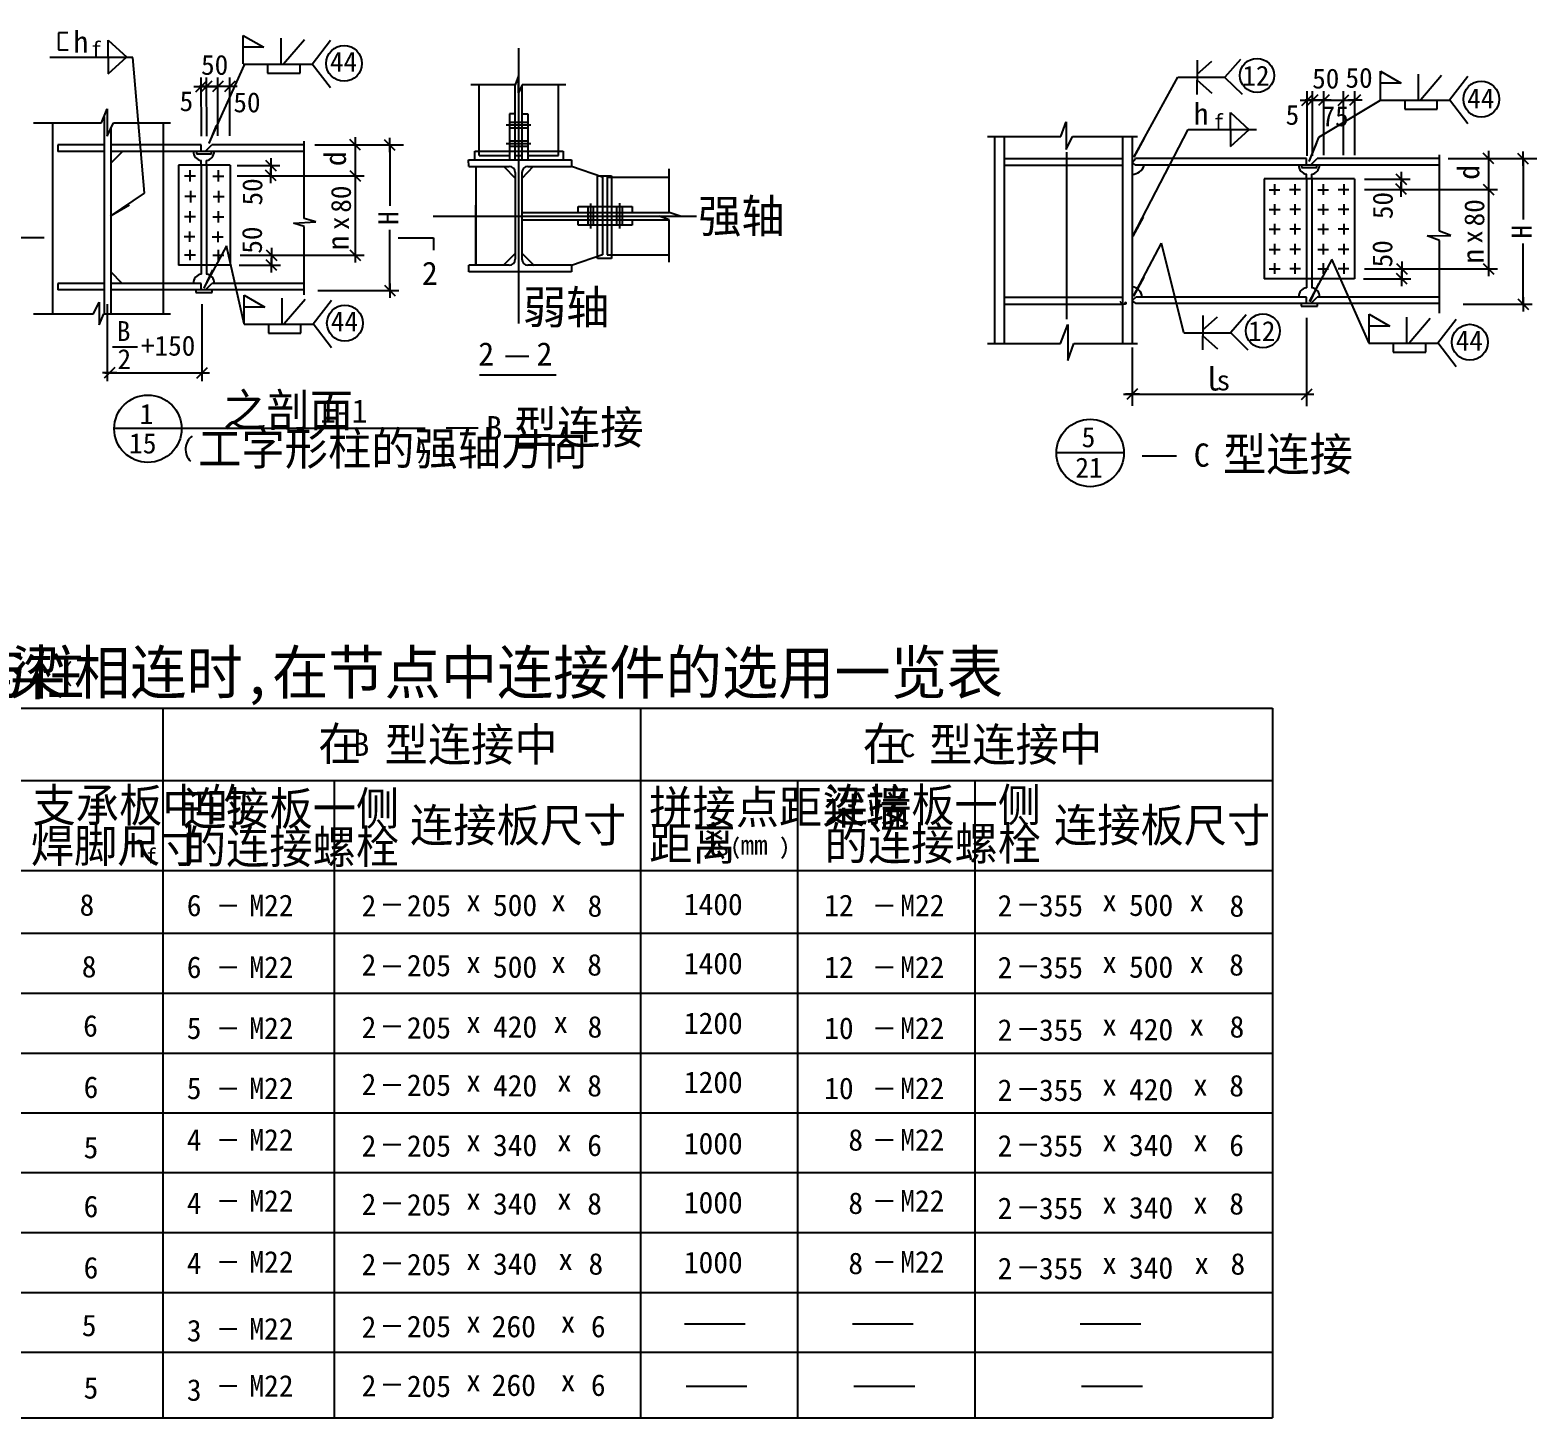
# Model space of a CAD drawing. Header units: metres. Extents: x 2728 to 10298, y -273 to 3930.
# Drawn here: x 5769 to 10298, y -273 to 3898 of the extents above; entities that cross this region are included whole.
import ezdxf

# ---------------------------------------------------------------- set-up
doc = ezdxf.new("R2010")
doc.units = ezdxf.units.M
for name, color, linetype in [('CENTER', 7, 'Continuous'), ('FRAMING', 2, 'Continuous'), ('HIDDEN', 3, 'Continuous'), ('Z', 4, 'Continuous')]:
    doc.layers.add(name, color=color, linetype=linetype)

# ---------------------------------------------------------------- blocks, each defined once
blk = doc.blocks.new('CC')
blk.add_line((-24.24, 0), (24.24, 0))
at = {"layer": 'FRAMING', "color": 6}
blk.add_line((-17.83, -17.83), (17.83, 17.83), dxfattribs=at)

msp = doc.modelspace()

# ---------------------------------------------------------------- hatches: boundary and pattern name
h = msp.add_hatch()
h.set_pattern_fill('ANSI31', scale=45)
h.paths.add_polyline_path([(6409.89, 3847), (6472.05, 3847), (6409.89, 3882.43)])
h = msp.add_hatch()
h.set_pattern_fill('ANSI31', scale=45)
h.paths.add_polyline_path([(9827.98, 3739.39), (9890.14, 3739.39), (9827.98, 3774.83)])
h = msp.add_hatch()
h.set_pattern_fill('ANSI31', scale=45)
h.paths.add_polyline_path([(6412.51, 3066.05), (6474.67, 3066.05), (6412.51, 3101.49)])
h = msp.add_hatch()
h.set_pattern_fill('ANSI31', scale=45)
h.paths.add_polyline_path([(9793.47, 3008.71), (9855.62, 3008.71), (9793.47, 3044.15)])

# ---------------------------------------------------------------- linework, layer by layer
for p, q in [((5882.92, 3890.57), (5855.1, 3890.57)), ((5855.1, 3890.33), (5855.1, 3839.52)), ((6004.14, 3868.77), (6060.14, 3817.55)), ((6004.14, 3817.55), (6004.14, 3868.77)), ((6409.89, 3882.43), (6472.05, 3847)), ((6409.89, 3796.95), (6409.89, 3882.43)), ((6522.98, 3873.91), (6522.98, 3797.04)), ((6530.76, 3797.04), (6593.64, 3870.77)), ((6617.15, 3796.5), (6672.26, 3868.14)), ((6077.67, 3816.66), (5828.87, 3816.66)), ((5855.1, 3839.52), (5883.88, 3839.52)), ((6004.14, 3818.41), (6004.14, 3767.19)), ((6004.14, 3767.19), (6060.14, 3818.41)), ((6112.99, 3408.74), (6077.67, 3816.66)), ((6472.05, 3847), (6409.89, 3847)), ((9276.54, 3808.38), (9276.54, 3765.67)), ((9276.54, 3765.67), (9320.75, 3804.7)), ((9406.77, 3810.63), (9360.58, 3756.9)), ((6412.32, 3794.31), (6306.44, 3558.51)), ((6409.61, 3795.84), (6618.35, 3795.84)), ((6482.8, 3795.84), (6482.8, 3768.78)), ((6482.8, 3768.78), (6580.7, 3768.78)), ((6580.7, 3768.78), (6580.7, 3795.84)), ((6617.15, 3797.28), (6672.26, 3725.64)), ((7237.59, 3760.82), (7227.47, 3733.67)), ((7237.59, 3710.31), (7237.59, 3760.82)), ((9276.54, 3765.67), (9276.54, 3746.4)), ((9827.98, 3689.35), (9827.98, 3774.83)), ((9827.98, 3774.83), (9890.14, 3739.39)), ((9941.08, 3766.31), (9941.08, 3689.44)), ((9948.85, 3689.44), (10011.73, 3763.17)), ((10035.25, 3688.9), (10090.35, 3760.54)), ((6282.72, 3729.13), (6281.82, 3729.13)), ((6284.16, 3580), (6283.62, 3756.13)), ((6283.62, 3729.13), (6299.56, 3729.13)), ((6298.66, 3729.13), (6297.76, 3729.13)), ((6300.1, 3580), (6299.56, 3756.13)), ((6299.56, 3729.13), (6333.7, 3729.13)), ((6300.46, 3729.13), (6301.36, 3729.13)), ((6333.7, 3580.66), (6333.7, 3756.13)), ((6334.6, 3729.13), (6335.5, 3729.13)), ((6369.56, 3580.66), (6369.56, 3756.13)), ((7227.47, 3733.67), (7093.9, 3733.67)), ((7248.02, 3733.67), (7237.59, 3710.31)), ((7379.9, 3733.67), (7248.02, 3733.67)), ((9086.81, 3516.1), (9219.04, 3756.78)), ((9219.04, 3756.78), (9362.06, 3756.78)), ((9276.54, 3704.91), (9276.54, 3747.62)), ((9276.54, 3747.62), (9320.75, 3708.59)), ((9360.61, 3756.42), (9411.74, 3705.48)), ((9607.93, 3520.57), (9607.93, 3715.04)), ((9623.87, 3520.57), (9623.87, 3715.04)), ((9658.01, 3522.85), (9658.01, 3715.04)), ((9717.21, 3522.85), (9717.21, 3715.04)), ((9751.35, 3522.85), (9751.35, 3715.04)), ((9890.14, 3739.39), (9827.98, 3739.39)), ((9607.03, 3688.04), (9606.13, 3688.04)), ((9607.93, 3688.04), (9623.87, 3688.04)), ((9622.97, 3688.04), (9622.07, 3688.04)), ((9623.87, 3688.04), (9658.01, 3688.04)), ((9624.77, 3688.04), (9625.67, 3688.04)), ((9642.82, 3576.27), (9828.5, 3687.98)), ((9658.91, 3688.04), (9659.81, 3688.04)), ((9658.91, 3688.04), (9716.31, 3688.04)), ((9716.31, 3688.04), (9715.41, 3688.04)), ((9717.21, 3688.04), (9751.35, 3688.04)), ((9752.25, 3688.04), (9753.15, 3688.04)), ((9827.7, 3688.24), (10036.44, 3688.24)), ((9900.89, 3688.24), (9900.89, 3661.18)), ((9998.8, 3661.18), (9998.8, 3688.24)), ((10035.25, 3689.68), (10090.35, 3618.04)), ((5983.61, 3619.64), (6000.88, 3662.22)), ((6000.88, 3662.22), (6000.88, 3579.72)), ((8866.82, 3578.54), (8883.46, 3623.05)), ((8883.46, 3623.05), (8883.46, 3540.08)), ((9377.51, 3599.21), (9377.51, 3650.43)), ((9377.51, 3650.43), (9433.5, 3599.21)), ((9900.89, 3661.18), (9998.8, 3661.18)), ((5779.1, 3619.64), (5983.61, 3619.64)), ((6000.88, 3579.72), (6019.58, 3619.64)), ((6019.58, 3619.64), (6191.56, 3619.64)), ((8646.36, 3578.54), (8866.82, 3578.54)), ((8883.46, 3540.08), (8902.16, 3578.54)), ((8902.16, 3578.54), (9097.33, 3578.54)), ((9083.25, 3279.23), (9250.23, 3599.69)), ((9250.23, 3599.69), (9455.5, 3599.69)), ((9377.51, 3548.84), (9433.5, 3600.06)), ((9377.51, 3600.06), (9377.51, 3548.84)), ((6593.33, 3331.78), (6593.33, 3564.79)), ((6624.84, 3553.5), (6891.56, 3553.5)), ((6745.99, 3576.22), (6745.99, 3222.81)), ((6850.58, 3552.24), (6850.58, 3370.41)), ((9613.4, 3503.59), (9642.28, 3575.43)), ((10152.39, 3535.13), (10152.39, 3181.72)), ((6391.52, 3491.76), (6520.02, 3491.76)), ((6493.02, 3492.66), (6493.02, 3493.56)), ((6493.02, 3491.76), (6493.02, 3460.61)), ((10005.38, 3294.53), (10005.38, 3523.7)), ((10031.24, 3512.41), (10297.97, 3512.41)), ((10256.98, 3511.15), (10256.98, 3329.32)), ((6391.52, 3460.86), (6773.43, 3460.86)), ((6391.52, 3460.86), (6772.99, 3460.86)), ((6493.02, 3438.79), (6493.02, 3482.43)), ((6493.02, 3459.71), (6493.02, 3458.81)), ((7690.04, 3350.3), (7690.04, 3481.33)), ((9780.03, 3450.67), (9917.48, 3450.67)), ((9890.48, 3451.57), (9890.48, 3452.47)), ((9890.48, 3450.67), (9890.48, 3419.52)), ((6010.81, 3338.95), (6112.99, 3408.74)), ((9780.03, 3419.77), (10179.39, 3419.77)), ((9780.03, 3419.77), (10179.83, 3419.77)), ((9890.48, 3397.7), (9890.48, 3441.34)), ((9890.48, 3418.62), (9890.48, 3417.72)), ((6561.13, 3318.37), (6627.73, 3321.72)), ((6593.33, 3308.07), (6561.13, 3318.37)), ((6627.73, 3321.72), (6593.33, 3331.78)), ((6593.33, 3102.41), (6593.33, 3308.07)), ((7690.04, 3328.36), (7660.11, 3339.29)), ((7660.11, 3339.29), (7722.67, 3339.29)), ((7722.67, 3339.29), (7690.04, 3350.3)), ((7690.04, 3201.07), (7690.04, 3328.36)), ((6850.58, 3116.29), (6850.58, 3298.11)), ((9968.71, 3280.6), (10039.75, 3280.63)), ((10005.38, 3266.13), (9968.71, 3280.6)), ((10039.75, 3280.63), (10005.38, 3294.53)), ((10005.38, 3048.03), (10005.38, 3266.13)), ((6359.17, 3250.54), (6291.25, 3123.52)), ((6412.51, 3015.23), (6359.17, 3250.54)), ((6400.47, 3222), (6654.78, 3222)), ((6400.47, 3221.91), (6772.99, 3221.91)), ((6494.43, 3222.9), (6494.43, 3223.8)), ((6494.43, 3222), (6494.43, 3192.1)), ((9085.6, 3099.14), (9169.28, 3257.57)), ((9236.78, 2988.98), (9169.28, 3257.57)), ((10256.98, 3075.19), (10256.98, 3257.02)), ((6397.84, 3192.1), (6521.43, 3192.1)), ((6494.43, 3191.2), (6494.43, 3190.3)), ((9681.25, 3209.44), (9613.33, 3082.43)), ((9780.03, 3180.91), (10061.18, 3180.91)), ((9780.03, 3180.82), (10179.39, 3180.82)), ((9891.88, 3181.81), (9891.88, 3182.71)), ((9891.88, 3180.91), (9891.88, 3151.01)), ((9777.4, 3151.01), (9918.88, 3151.01)), ((9891.88, 3150.11), (9891.88, 3149.21)), ((5959.49, 3045.71), (5976.69, 3080.27)), ((5976.69, 3080.27), (5976.69, 3012.9)), ((6412.51, 3101.49), (6474.67, 3066.05)), ((6412.51, 3014.9), (6412.51, 3101.49)), ((6525.6, 3092.97), (6525.6, 3016.1)), ((6533.38, 3016.1), (6596.26, 3089.83)), ((6619.78, 3015.56), (6674.88, 3087.2)), ((6634.08, 3115.39), (6877.58, 3115.39)), ((5779.1, 3045.71), (5959.49, 3045.71)), ((5976.69, 3012.9), (5990.76, 3045.71)), ((5990.76, 3045.71), (6191.56, 3045.71)), ((6000.75, 3074.67), (6000.75, 2843.52)), ((6285.79, 3074.67), (6285.79, 2843.52)), ((6474.67, 3066.05), (6412.51, 3066.05)), ((9294.27, 3040.58), (9294.27, 2997.87)), ((9294.27, 2997.87), (9338.49, 3036.9)), ((9424.51, 3042.83), (9378.32, 2989.1)), ((9793.47, 3044.15), (9855.62, 3008.71)), ((9793.47, 2957.55), (9793.47, 3044.15)), ((9906.56, 3035.63), (9906.56, 2958.76)), ((10076.28, 3074.29), (10283.98, 3074.29)), ((6412.23, 3014.9), (6620.97, 3014.9)), ((6485.42, 3014.9), (6485.42, 2987.84)), ((6583.32, 2987.84), (6583.32, 3014.9)), ((6619.78, 3016.34), (6674.88, 2944.7)), ((8866.69, 2956.86), (8888.06, 3013.34)), ((8888.06, 3013.34), (8888.06, 2905.71)), ((9236.78, 2988.98), (9379.8, 2988.98)), ((9294.27, 2997.87), (9294.27, 2978.6)), ((9605.65, 3033.58), (9605.65, 2768.02)), ((9855.62, 3008.71), (9793.47, 3008.71)), ((9914.33, 2958.76), (9977.21, 3032.49)), ((10000.73, 2958.22), (10055.83, 3029.85)), ((6485.42, 2987.84), (6583.32, 2987.84)), ((8646.36, 2956.86), (8866.69, 2956.86)), ((8888.06, 2905.71), (8906.76, 2956.86)), ((8888.06, 2946.89), (8888.06, 2905.71)), ((8906.76, 2956.86), (9097.33, 2956.86)), ((9294.27, 2937.11), (9294.27, 2979.82)), ((9294.27, 2979.82), (9338.49, 2940.79)), ((9378.35, 2988.62), (9429.48, 2937.68)), ((9793.18, 2957.55), (10001.92, 2957.55)), ((9866.37, 2957.55), (9866.37, 2930.49)), ((9964.28, 2930.49), (9964.28, 2957.55)), ((10000.73, 2958.99), (10055.83, 2887.36)), ((9866.37, 2930.49), (9964.28, 2930.49)), ((5994.12, 2868.13), (6278.72, 2868.13)), ((9605.65, 2892.68), (9605.65, 2774.15)), ((9055.78, 2803.73), (9598.58, 2803.73)), ((9103.25, 2803.73), (9061.95, 2803.73)), ((6021.97, 2701.84), (6220.14, 2701.84)), ((8854.07, 2628.97), (9056.62, 2628.97)), ((4408.96, 1642.42), (9503.73, 1642.42)), ((6683.44, 1642.42), (6683.44, -273.2)), ((8075.4, 1642.42), (8075.4, -273.2)), ((8608.91, 1642.42), (8608.91, -273.2)), ((3037.5, 1183.51), (9503.73, 1183.51)), ((3037.5, 1003.51), (9503.73, 1003.51)), ((3037.5, 823.51), (9503.73, 823.51)), ((3037.5, 644.01), (9503.73, 644.01)), ((3037.5, 464.01), (9503.73, 464.01)), ((3037.5, 284.01), (9503.73, 284.01)), ((3037.5, 104.01), (9503.73, 104.01)), ((3037.5, -75.99), (9503.73, -75.99))]:
    msp.add_line(p, q)
for points in [[(6328.6, 3611.43), (6306.26, 3557.8)], [(9117.91, 3573.82), (9086.59, 3516.21)], [(9635.98, 3559.49), (9613.64, 3505.87)], [(6067.25, 3372.11), (6012.41, 3340.23)], [(9114.66, 3336.7), (9083.34, 3279.1)], [(6317.43, 3177.82), (6291.24, 3122.55)], [(9116.69, 3156.23), (9085.37, 3098.62)], [(9641.47, 3136.72), (9615.27, 3081.46)]]:
    msp.add_lwpolyline(points)
for centre, radius in [((6712.85, 3798.49), 53.92), ((9456.85, 3762.25), 51.34), ((10130.95, 3690.89), 53.92), ((6715.48, 3017.55), 53.92), ((9474.59, 2994.45), 51.34), ((10096.43, 2960.21), 53.92), ((6123.25, 2700.33), 101.29), ((8955.34, 2627.36), 101.29)]:
    msp.add_circle(centre, radius)
at = {"layer": 'CENTER'}
for p, q in [((7237.59, 3844.36), (7237.59, 3016.58)), ((8885, 3029.34), (8885, 3531.77)), ((6980.42, 3339.18), (7772.37, 3339.18))]:
    msp.add_line(p, q, dxfattribs=at)
at = {"layer": 'DEFPOINTS'}
for p, q in [((9081.2, 2944.53), (9081.2, 2769.46)), ((6220.14, 2701.84), (6956.86, 2701.84))]:
    msp.add_line(p, q, dxfattribs=at)
at = {"layer": 'FRAMING'}
for p, q in [((7118.67, 3521.39), (7118.67, 3733.67)), ((7227.49, 3508.24), (7227.49, 3733.67)), ((7248.06, 3507.75), (7248.06, 3733.67)), ((7357.63, 3521.39), (7357.63, 3732.9)), ((5991.54, 3639.19), (5991.54, 3045.71)), ((7227.23, 3646.85), (7210.34, 3646.85)), ((7210.34, 3646.85), (7210.34, 3507.75)), ((7248.06, 3646.85), (7264.95, 3646.85)), ((7264.95, 3646.85), (7264.95, 3507.75)), ((5836.42, 3619.64), (5836.42, 3046.54)), ((6011.48, 3602.34), (6011.48, 3045.71)), ((6168.91, 3619.64), (6168.91, 3553.7)), ((8667.96, 3578.54), (8667.96, 2957.69)), ((9081.49, 3578.54), (9081.49, 2957.69)), ((5991.54, 3553.59), (5852.99, 3553.52)), ((5852.99, 3553.52), (5852.99, 3533.92)), ((5991.54, 3533.92), (5852.99, 3533.92)), ((6283.46, 3553.76), (6011.48, 3553.6)), ((6299.39, 3533.92), (6011.48, 3533.92)), ((6046.6, 3533.92), (6012.62, 3499.97)), ((6268.95, 3533.87), (6268.95, 3526.59)), ((6283.44, 3533.92), (6283.46, 3553.76)), ((6283.44, 3533.92), (6283.44, 3537.27)), ((6299.39, 3537.33), (6315.84, 3553.78)), ((6299.39, 3533.92), (6299.39, 3537.33)), ((6593.33, 3533.92), (6299.39, 3533.92)), ((6314.57, 3526.59), (6314.57, 3533.87)), ((6593.33, 3553.88), (6315.84, 3553.78)), ((6762.48, 3537.45), (6730.37, 3569.56)), ((6370.68, 3492.83), (6215.11, 3492.83)), ((6215.11, 3492.83), (6215.11, 3192.39)), ((6268.95, 3526.59), (6314.57, 3526.59)), ((6283.37, 3492.83), (6283.37, 3506.42)), ((6299.31, 3492.83), (6299.31, 3506.43)), ((6370.68, 3492.83), (6370.68, 3192.39)), ((7086.49, 3508.24), (7396.77, 3508.24)), ((7088.23, 3488.44), (7086.49, 3508.24)), ((7088.23, 3488.44), (7209.17, 3488.44)), ((7108.65, 3487.55), (7108.65, 3191.15)), ((7118.67, 3521.39), (7210.34, 3521.39)), ((7193.59, 3488.48), (7227.82, 3452.91)), ((7210.34, 3521.39), (7210.16, 3521.39)), ((7227.49, 3521.39), (7248.06, 3521.39)), ((7281.5, 3488.48), (7247.28, 3452.91)), ((7264.95, 3521.39), (7357.63, 3521.39)), ((7264.95, 3521.39), (7265.13, 3521.39)), ((7265.34, 3488.44), (7396.77, 3488.44)), ((7489.67, 3456.63), (7396.53, 3488.15)), ((7396.77, 3508.24), (7396.77, 3488.44)), ((9082.89, 3501.87), (9091.86, 3512.63)), ((9082.89, 3501.87), (9082.89, 3498.83)), ((9082.89, 3498.83), (9091.51, 3492.82)), ((10005.38, 3492.82), (9091.51, 3492.82)), ((9605.52, 3512.87), (9091.86, 3512.63)), ((9591.03, 3492.77), (9591.03, 3485.5)), ((9605.52, 3492.82), (9605.52, 3512.87)), ((9621.47, 3496.24), (9637.87, 3512.62)), ((9621.47, 3492.82), (9621.47, 3496.24)), ((9636.65, 3485.5), (9636.65, 3492.77)), ((10005.38, 3512.62), (9637.87, 3512.62)), ((10168.88, 3496.36), (10136.78, 3528.46)), ((6265.95, 3459.84), (6233.42, 3459.84)), ((6249.74, 3477.95), (6249.74, 3443.26)), ((6318.25, 3459.84), (6351.39, 3459.84)), ((6334.47, 3477.95), (6334.47, 3443.26)), ((6509.07, 3445.03), (6476.97, 3477.14)), ((6730.37, 3476.91), (6762.48, 3444.81)), ((7227.17, 3470.44), (7227.17, 3209.5)), ((7247.34, 3470.44), (7247.34, 3209.5)), ((7489.67, 3456.63), (7489.67, 3368.55)), ((7504.05, 3456.56), (7504.05, 3368.55)), ((7504.05, 3456.56), (7690.04, 3456.56)), ((9749.73, 3451.74), (9478.31, 3451.74)), ((9478.31, 3451.74), (9478.31, 3151.29)), ((9591.03, 3485.5), (9636.65, 3485.5)), ((9605.45, 3451.74), (9605.45, 3465.32)), ((9621.39, 3451.74), (9621.39, 3465.34)), ((9749.73, 3451.74), (9749.73, 3151.29)), ((6267.33, 3398.53), (6234.8, 3398.53)), ((6251.12, 3415.62), (6251.12, 3380.43)), ((6319.63, 3398.53), (6352.77, 3398.53)), ((6335.85, 3415.62), (6335.85, 3380.43)), ((9493.58, 3418.71), (9525.82, 3418.71)), ((9509.08, 3435.66), (9509.08, 3403.28)), ((9587.09, 3418.71), (9554.85, 3418.71)), ((9570.92, 3435.66), (9570.92, 3403.28)), ((9639.54, 3418.71), (9671.78, 3418.71)), ((9655.71, 3435.66), (9655.71, 3403.28)), ((9733.05, 3418.71), (9700.81, 3418.71)), ((9717.55, 3435.66), (9717.55, 3403.28)), ((9906.53, 3403.94), (9874.43, 3436.04)), ((10136.78, 3435.82), (10168.88, 3403.72)), ((6249.74, 3354.65), (6249.74, 3320.58)), ((6334.47, 3354.65), (6334.47, 3320.58)), ((7108.65, 3191.15), (7108.65, 3372.51)), ((7416.96, 3368.55), (7578.65, 3368.55)), ((7416.96, 3350.3), (7416.96, 3368.55)), ((7578.65, 3368.55), (7578.65, 3350.3)), ((9493.88, 3358.85), (9526.12, 3358.85)), ((9509.08, 3375.21), (9509.08, 3342.82)), ((9587.39, 3358.85), (9555.15, 3358.85)), ((9570.92, 3375.21), (9570.92, 3342.82)), ((9639.24, 3358.85), (9671.48, 3358.85)), ((9655.71, 3375.21), (9655.71, 3342.82)), ((9732.75, 3358.85), (9700.51, 3358.85)), ((9717.55, 3375.21), (9717.55, 3342.82)), ((6265.95, 3337.22), (6233.42, 3337.22)), ((6318.25, 3337.22), (6351.39, 3337.22)), ((7247.34, 3350.3), (7690.04, 3350.3)), ((7247.34, 3328.4), (7689.88, 3328.4)), ((7416.96, 3311.77), (7416.96, 3328.4)), ((7578.65, 3311.77), (7416.96, 3311.77)), ((7489.67, 3311.77), (7489.67, 3222.72)), ((7504.05, 3311.77), (7504.05, 3223.34)), ((7578.65, 3328.4), (7578.65, 3311.77)), ((9509.08, 3316.53), (9509.08, 3284.14)), ((9570.92, 3316.53), (9570.92, 3284.14)), ((9655.71, 3316.53), (9655.71, 3284.14)), ((9717.55, 3316.53), (9717.55, 3284.14)), ((5811.86, 3273.96), (5716.45, 3273.96)), ((6264.58, 3277.4), (6232.04, 3277.4)), ((6248.36, 3293.63), (6248.36, 3262.09)), ((6316.88, 3277.05), (6350.01, 3277.05)), ((6333.09, 3293.63), (6333.09, 3260.75)), ((6875.96, 3273.96), (6981.45, 3273.96)), ((6981.45, 3273.96), (6981.45, 3236.95)), ((9493.88, 3300.05), (9526.12, 3300.05)), ((9587.39, 3300.05), (9555.15, 3300.05)), ((9639.24, 3300.05), (9671.48, 3300.05)), ((9732.75, 3300.05), (9700.51, 3300.05)), ((6265.95, 3222.26), (6233.42, 3222.26)), ((6249.74, 3238.49), (6249.74, 3206.95)), ((6318.25, 3221.91), (6351.39, 3221.91)), ((6334.47, 3238.49), (6334.47, 3205.61)), ((7227.17, 3227.42), (7190.72, 3191)), ((7247.92, 3227.42), (7284.37, 3191)), ((7489.67, 3222.72), (7396.53, 3191.19)), ((7504.05, 3223.34), (7689.27, 3223.34)), ((9493.88, 3239.26), (9526.12, 3239.26)), ((9509.08, 3256.38), (9509.08, 3224)), ((9587.39, 3239.26), (9555.15, 3239.26)), ((9570.92, 3256.38), (9570.92, 3224)), ((9639.24, 3239.26), (9671.48, 3239.26)), ((9655.71, 3256.38), (9655.71, 3224)), ((9732.75, 3239.26), (9700.51, 3239.26)), ((9717.55, 3256.38), (9717.55, 3224)), ((6046.46, 3137.27), (6011.48, 3172.22)), ((6215.11, 3192.51), (6370.68, 3192.51)), ((6283.37, 3192.51), (6283.37, 3165.03)), ((6299.31, 3192.51), (6299.31, 3165.06)), ((7209.17, 3191.5), (7088.23, 3191.5)), ((7088.23, 3171.7), (7088.23, 3191.5)), ((7396.77, 3171.7), (7088.23, 3171.7)), ((7396.77, 3191.5), (7265.34, 3191.5)), ((7396.77, 3191.5), (7396.77, 3171.7)), ((9493.88, 3180.83), (9526.12, 3180.83)), ((9509.08, 3197.95), (9509.08, 3165.57)), ((9587.39, 3180.83), (9555.15, 3180.83)), ((9570.92, 3197.95), (9570.92, 3165.57)), ((9639.24, 3180.83), (9671.48, 3180.83)), ((9655.71, 3197.95), (9655.71, 3165.57)), ((9732.75, 3180.83), (9700.51, 3180.83)), ((9717.55, 3197.95), (9717.55, 3165.57)), ((5991.54, 3137.27), (5852.99, 3137.27)), ((5852.99, 3137.27), (5852.99, 3117.47)), ((6283.31, 3137.27), (6011.48, 3137.27)), ((6283.31, 3117.31), (6283.31, 3137.27)), ((6299.29, 3120.76), (6315.81, 3137.27)), ((6593.33, 3137.27), (6315.81, 3137.27)), ((9478.31, 3151.42), (9749.73, 3151.42)), ((9605.45, 3151.42), (9605.45, 3123.94)), ((9621.39, 3151.42), (9621.39, 3123.96)), ((5991.54, 3117.47), (5852.99, 3117.47)), ((6299.29, 3117.47), (6011.48, 3117.47)), ((6168.91, 3117.47), (6168.91, 3045.71)), ((6267.82, 3117.26), (6267.82, 3109.75)), ((6267.82, 3109.75), (6316.08, 3109.75)), ((6299.29, 3120.76), (6299.29, 3117.47)), ((6593.33, 3117.47), (6299.29, 3117.47)), ((6316.08, 3109.75), (6316.08, 3117.26)), ((9082.73, 3086.65), (9092.56, 3096.17)), ((9082.73, 3086.65), (9082.73, 3083.61)), ((9082.73, 3083.61), (9093.12, 3076.37)), ((9605.48, 3096.17), (9092.56, 3096.17)), ((9104.4, 3096.51), (9104.43, 3096.54)), ((9605.39, 3076.22), (9605.39, 3079.57)), ((9605.41, 3079.65), (9605.48, 3096.17)), ((9605.41, 3079.65), (9605.41, 3076.39)), ((9621.34, 3079.63), (9637.89, 3096.17)), ((9621.34, 3076.22), (9621.34, 3079.63)), ((9621.37, 3079.67), (9621.37, 3076.37)), ((10004.82, 3096.17), (9637.89, 3096.17)), ((10004.82, 3076.37), (9093.12, 3076.37)), ((9589.9, 3076.17), (9589.9, 3068.65)), ((9589.9, 3068.65), (9638.16, 3068.65)), ((9638.16, 3068.65), (9638.16, 3076.17)), ((7120.19, 2862.11), (7350.12, 2862.11)), ((9097.48, 2819.78), (9065.37, 2787.68)), ((3037.5, 1860.39), (9503.73, 1860.39)), ((9503.73, 1860.39), (9503.73, -273.2)), ((3037.5, -273.2), (9503.73, -273.2))]:
    msp.add_line(p, q, dxfattribs=at)
for centre, radius, start, end in [((6287.87, 3533.87), 27.82, 179.9, 260.68), ((6294.7, 3533.87), 27.82, 279.55, 0.1), ((7209.17, 3470.44), 18, 360, 90), ((7265.34, 3470.44), 18, 90, 180), ((9079.7, 3504.39), 39.82, 272.57, 342.42), ((9609.96, 3492.77), 27.82, 179.9, 260.68), ((9616.78, 3492.77), 27.82, 279.55, 0.1), ((7209.17, 3209.5), 18, 270, 360), ((7265.34, 3209.5), 18, 180, 270), ((6288.01, 3137.19), 28.23, 99.47, 179.84), ((6294.83, 3137.19), 28.23, 0.16, 80.87), ((9076.55, 3092.42), 35.07, 6.14, 81.91), ((9610.09, 3096.09), 28.23, 99.47, 179.84), ((9616.91, 3096.09), 28.23, 0.16, 80.87)]:
    msp.add_arc(centre, radius, start, end, dxfattribs=at)
at = {"layer": 'HIDDEN'}
for p, q in [((7210.34, 3621.58), (7265.69, 3621.58)), ((7210.34, 3605.17), (7265.13, 3605.17)), ((8696.89, 3578.54), (8696.89, 2957.69)), ((9052.56, 3578.54), (9052.56, 2957.69)), ((6168.91, 3553.7), (6168.91, 3118.32)), ((7105.7, 3534.46), (7371.63, 3534.46)), ((7105.7, 3508.39), (7105.7, 3534.46)), ((7210.34, 3565.73), (7265.69, 3565.73)), ((7210.34, 3549.32), (7265.13, 3549.32)), ((7371.63, 3534.46), (7371.63, 3508.39)), ((6283.37, 3492.83), (6283.37, 3192.51)), ((6299.31, 3492.83), (6299.31, 3192.51)), ((9052.56, 3511.93), (8697.96, 3511.93)), ((9052.56, 3491.06), (8697.96, 3491.06)), ((7474.94, 3212.16), (7474.94, 3462.34)), ((7474.94, 3460.81), (7517.14, 3460.81)), ((7517.14, 3460.81), (7517.14, 3212.16)), ((9605.45, 3451.74), (9605.45, 3151.42)), ((9621.39, 3451.74), (9621.39, 3151.42)), ((7445.4, 3368.2), (7445.4, 3311.59)), ((7461.81, 3367.63), (7461.81, 3311.02)), ((7489.67, 3368.55), (7489.67, 3311.59)), ((7504.05, 3368.55), (7504.05, 3311.59)), ((7531.98, 3368.2), (7531.98, 3311.59)), ((7548.4, 3367.63), (7548.4, 3311.02)), ((7517.14, 3212.16), (7474.94, 3212.16)), ((9053.04, 3094.48), (8697.96, 3094.48)), ((9053.04, 3073.61), (8697.96, 3073.61))]:
    msp.add_line(p, q, dxfattribs=at)
at = {"layer": 'Z'}
for p, q in [((7199.84, 3613.66), (7274.04, 3613.66)), ((7199.84, 3557.81), (7274.04, 3557.81)), ((7453.88, 3377.38), (7453.88, 3302.09)), ((7540.47, 3377.95), (7540.47, 3302.65)), ((9681.2, 3209.92), (9793.01, 2957.6)), ((6017.37, 2946.48), (6092.42, 2946.48)), ((7198.09, 2918.58), (7267.94, 2918.58)), ((7019.36, 2702.74), (7115.86, 2702.74)), ((9111.25, 2618.9), (9214.55, 2618.9)), ((6168.44, 1860.39), (6168.44, -273.2)), ((7604.01, 1860.39), (7604.01, -273.2)), ((3037.5, 1372.27), (9503.73, 1372.27)), ((6830.85, 1270.23), (6883.2, 1270.23)), ((8742.5, 1270.23), (8794.86, 1270.23)), ((6338.26, 1267.2), (6390.61, 1267.2)), ((8310.56, 1267.2), (8362.91, 1267.2)), ((6338.26, 1081.32), (6390.61, 1081.32)), ((6830.85, 1084.35), (6883.2, 1084.35)), ((8310.56, 1081.32), (8362.91, 1081.32)), ((8742.5, 1084.35), (8794.86, 1084.35)), ((6338.26, 898.01), (6390.61, 898.01)), ((6830.85, 904.5), (6883.2, 904.5)), ((8310.56, 898.01), (8362.91, 898.01)), ((8742.5, 896.51), (8794.86, 896.51)), ((6830.85, 727.65), (6883.2, 727.65)), ((6338.26, 717.2), (6390.61, 717.2)), ((8310.56, 717.2), (8362.91, 717.2)), ((8742.5, 715.68), (8794.86, 715.68)), ((6338.26, 562.29), (6390.61, 562.29)), ((6830.85, 548.47), (6883.2, 548.47)), ((8310.56, 562.29), (8362.91, 562.29)), ((8742.5, 548.47), (8794.86, 548.47)), ((6338.26, 378.9), (6390.61, 378.9)), ((6830.85, 372.61), (6883.2, 372.61)), ((8310.56, 378.9), (8362.91, 378.9)), ((8742.5, 360.63), (8794.86, 360.63)), ((6338.26, 195.51), (6390.61, 195.51)), ((6830.85, 191.77), (6883.2, 191.77)), ((8310.56, 195.51), (8362.91, 195.51)), ((8742.5, 179.79), (8794.86, 179.79)), ((6830.85, 3.7), (6883.2, 3.7)), ((7736.02, 9.7), (7918.75, 9.7)), ((8240.57, 9.7), (8423.3, 9.7)), ((8924.9, 9.7), (9107.63, 9.7)), ((6338.26, -5.47), (6390.61, -5.47)), ((6338.26, -177.29), (6390.61, -177.29)), ((6830.85, -172.6), (6883.2, -172.6)), ((7740.83, -177.7), (7923.56, -177.7)), ((8245.38, -177.7), (8428.11, -177.7)), ((8929.71, -177.7), (9112.44, -177.7))]:
    msp.add_line(p, q, dxfattribs=at)
for centre, radius, start, end in [((6286.74, 2638.49), 50.26, 127.65, 224.96), ((6903, 2635.03), 50.26, 312.91, 50.23), ((7932.62, 1441.05), 47.12, 137.6, 222.4), ((7994.34, 1441.05), 47.12, 317.6, 42.4)]:
    msp.add_arc(centre, radius, start, end, dxfattribs=at)

# ---------------------------------------------------------------- block references
at = {"xscale": 0.9, "yscale": 0.9, "zscale": 0.9}
for p in [(6283.62, 3729.13), (6299.56, 3729.13), (9607.93, 3688.04), (9623.87, 3688.04), (9717.21, 3688.04), (9717.21, 3688.04), (6286.27, 2868.13), (9606.13, 2803.73)]:
    msp.add_blockref('CC', p, dxfattribs=at)
for p, rotation in [((6299.56, 3729.13), 180), ((6333.7, 3729.13), 180), ((6333.7, 3729.13), 180), ((6369.56, 3729.13), 180), ((9623.87, 3688.04), 180), ((9658.01, 3688.04), 180), ((9658.01, 3688.04), 180), ((9751.35, 3688.04), 180), ((6850.58, 3553.14), 90), ((10256.98, 3512.05), 90), ((6493.02, 3491.76), 270), ((9890.48, 3450.67), 270), ((6494.43, 3222), 270), ((6745.99, 3221.91), 270), ((6494.43, 3192.1), 90), ((9891.88, 3180.91), 270), ((9891.88, 3151.01), 90), ((10152.39, 3180.82), 270), ((6850.58, 3115.39), 270), ((10256.98, 3074.29), 270), ((6008.37, 2868.13), 180)]:
    msp.add_blockref('CC', p, dxfattribs=dict(at, rotation=rotation))

# ---------------------------------------------------------------- texts
for s, height, p in [('强轴', 100, (7777.29, 3289.85)), ('弱轴', 100, (7250.36, 3015.55)), (' 之剖面', 100, (6281.51, 2705.96)), ('工字形柱的强轴方向', 100, (6274.44, 2591.07)), ('框架梁与柱', 130, (5086.49, 1902.84)), ('梁', 130, (5707.02, 1901.06)), (' 相连时,在节点中连接件的选用一览表', 130, (5812.77, 1902.66)), ('支承板中的', 100, (5776.48, 1518.27)), ('连接板一侧', 100, (8157.88, 1519.24)), ('连接板一侧', 100, (6228.8, 1508.9)), ('拼接点距梁端', 100, (7630.06, 1512.39)), ('连接板尺寸', 100, (6911.04, 1458.25)), ('连接板尺寸', 100, (8846.5, 1458.25)), ('焊脚尺寸', 100, (5771.13, 1396.83)), ('的连接螺栓', 100, (6228.37, 1393.16)), ('距离', 100, (7630.06, 1403.24)), ('的连接螺栓', 100, (8157.46, 1403.5))]:
    msp.add_text(s, height=height).set_placement(p)
at = {"layer": 'FRAMING'}
for s, p in [('50', (6467.12, 3371.38)), ('80', (6733.48, 3349.64)), ('50', (9864.57, 3330.29)), ('80', (10139.89, 3308.54)), ('x', (6728.14, 3297.34)), ('50', (6466.01, 3226.41)), ('50', (9863.46, 3185.31)), ('x', (10134.55, 3256.25))]:
    msp.add_text(s, height=60, rotation=90, dxfattribs=at).set_placement(p)
for s, height, p in [('1', 60.75, (6098.53, 2714.12)), ('型连接', 100, (7222.83, 2654.52)), ('B', 70, (7140.59, 2668.26)), ('15', 60.75, (6066.56, 2625.95)), ('5', 60.75, (8929.66, 2644.65)), ('型连接', 100, (9354.8, 2573.54)), ('C', 70, (9266.84, 2585.98)), ('21', 60.75, (8910.62, 2552.87)), ('在', 100, (6635.32, 1703.24)), ('型连接中', 100, (6834.89, 1700.81)), ('在', 100, (8271.98, 1703.24)), ('型连接中', 100, (8471.55, 1700.81)), ('B', 70, (6741.19, 1716.65)), ('C', 70, (8382.38, 1713.25))]:
    msp.add_text(s, height=height, dxfattribs=at).set_placement(p)
at = {"layer": 'Z'}
for s, height, p in [('h', 65, (5899.64, 3830.55)), ('f', 45, (5953.14, 3819.68)), ('50', 60, (6283.14, 3764.04)), ('44', 60, (6670.58, 3773.59)), ('12', 60, (9412.69, 3731.5)), ('50', 60, (9622.58, 3722.95)), ('50', 60, (9722.73, 3725.22)), ('44', 60, (10088.67, 3663.27)), ('5', 60, (6218.59, 3654.91)), ('50', 60, (6380.27, 3651.43)), ('h', 65, (9266.65, 3614.3)), ('5', 60, (9542.9, 3613.81)), ('f', 45, (9326.62, 3601.64)), ('75', 60, (9650.75, 3609.67)), ('2', 70, (6946.82, 3132.59)), ('44', 60, (6673.2, 2992.65)), ('B', 60, (6030.06, 2963.77)), ('12', 60, (9430.43, 2963.7)), ('44', 60, (10054.15, 2935.3)), ('+150', 60, (6102.5, 2919.85)), ('2', 70, (7116.34, 2890.17)), ('2', 70, (7291.41, 2890.17)), ('2', 60, (6032.01, 2879.51)), ('l', 70, (9298.61, 2815.24)), ('s', 60, (9335.31, 2815.65)), ('1-1', 70, (6640.19, 2718.67)), ('(', 56, (5862.58, 1940.16)), ('h', 70, (6068.38, 1412.08)), ('l', 70, (7798.26, 1415.72)), ('s', 60, (7830.11, 1417.75)), ('mm', 60, (7904.43, 1419.36)), ('f', 45, (6118.32, 1394.12)), ('8', 65, (5918.06, 1236.23)), ('6', 65, (6240.24, 1234.92)), ('M22', 65, (6428.37, 1234.92)), ('2', 65, (6765.61, 1234.09)), ('205', 65, (6901.77, 1234.09)), ('x', 65, (7079.93, 1249.84)), ('500', 65, (7160.54, 1235.61)), ('x', 65, (7335.61, 1249.84)), ('8', 65, (7444.8, 1233.23)), ('1400', 65, (7734.22, 1238.04)), ('12', 65, (8156.01, 1234.92)), ('M22', 65, (8384.8, 1234.92)), ('2', 65, (8677.26, 1234.09)), ('355', 65, (8801.44, 1234.09)), ('x', 65, (8991.58, 1249.84)), ('500', 65, (9072.2, 1235.61)), ('x', 65, (9253.73, 1249.84)), ('8', 65, (9374.14, 1233.23)), ('8', 65, (5924.53, 1050.86)), ('6', 65, (6240.24, 1049.04)), ('M22', 65, (6428.37, 1049.04)), ('2', 65, (6765.61, 1056.2)), ('205', 65, (6901.77, 1054.31)), ('x', 65, (7079.93, 1063.96)), ('500', 65, (7160.54, 1049.73)), ('x', 65, (7335.61, 1063.96)), ('8', 65, (7443.83, 1056.38)), ('1400', 65, (7734.22, 1060.56)), ('12', 65, (8156.01, 1049.04)), ('M22', 65, (8384.8, 1049.04)), ('2', 65, (8677.26, 1048.22)), ('355', 65, (8801.44, 1048.22)), ('x', 65, (8991.58, 1063.96)), ('500', 65, (9072.2, 1049.73)), ('x', 65, (9253.73, 1063.96)), ('8', 65, (9373.17, 1056.38)), ('6', 65, (5928.71, 872.77)), ('5', 65, (6240.24, 865.73)), ('M22', 65, (6428.37, 865.73)), ('2', 65, (6765.61, 868.36)), ('205', 65, (6901.77, 867.2)), ('x', 65, (7079.93, 884.11)), ('420', 65, (7160.54, 869.87)), ('x', 65, (7342.08, 884.11)), ('8', 65, (7444.8, 869.87)), ('1200', 65, (7734.22, 880.64)), ('10', 65, (8156.01, 865.73)), ('M22', 65, (8384.8, 865.73)), ('2', 65, (8677.26, 860.37)), ('355', 65, (8801.44, 860.37)), ('x', 65, (8991.58, 876.12)), ('420', 65, (9072.2, 861.89)), ('x', 65, (9253.73, 876.12)), ('8', 65, (9374.42, 869.87)), ('6', 65, (5930.11, 688.4)), ('5', 65, (6240.24, 684.92)), ('M22', 65, (6428.37, 684.92)), ('2', 65, (6765.61, 697.02)), ('205', 65, (6901.77, 694.76)), ('x', 65, (7079.93, 707.26)), ('420', 65, (7160.54, 693.03)), ('x', 65, (7353.09, 707.26)), ('8', 65, (7443.83, 693.03)), ('1200', 65, (7734.22, 703.16)), ('10', 65, (8156.01, 684.92)), ('M22', 65, (8384.8, 684.92)), ('2', 65, (8677.26, 679.54)), ('355', 65, (8801.44, 679.54)), ('x', 65, (8991.58, 695.29)), ('420', 65, (9072.2, 681.05)), ('x', 65, (9264.74, 695.29)), ('8', 65, (9373.45, 693.03)), ('4', 65, (6240.39, 530.01)), ('M22', 65, (6428.37, 530.01)), ('8', 65, (8228.56, 530.01)), ('M22', 65, (8384.8, 530.01)), ('5', 65, (5930.11, 507.03)), ('2', 65, (6765.61, 512.33)), ('205', 65, (6901.77, 511.84)), ('x', 65, (7079.93, 528.08)), ('340', 65, (7160.54, 513.85)), ('x', 65, (7353.09, 528.08)), ('6', 65, (7443.83, 513.85)), ('1000', 65, (7734.22, 519.16)), ('2', 65, (8677.26, 512.33)), ('355', 65, (8801.44, 512.33)), ('x', 65, (8991.58, 528.08)), ('340', 65, (9072.2, 513.85)), ('x', 65, (9264.74, 528.08)), ('6', 65, (9373.45, 513.85)), ('M22', 65, (6428.37, 346.62)), ('M22', 65, (8384.8, 346.62)), ('6', 65, (5930.11, 329.94)), ('4', 65, (6240.39, 339.83)), ('2', 65, (6765.61, 336.47)), ('205', 65, (6901.77, 335.13)), ('x', 65, (7079.93, 352.22)), ('340', 65, (7160.54, 337.98)), ('x', 65, (7353.09, 352.22)), ('8', 65, (7443.83, 337.98)), ('1000', 65, (7734.22, 341.68)), ('8', 65, (8228.56, 339.83)), ('2', 65, (8677.26, 324.49)), ('355', 65, (8801.44, 324.49)), ('x', 65, (8991.58, 340.24)), ('340', 65, (9072.2, 326.01)), ('x', 65, (9264.74, 340.24)), ('8', 65, (9373.45, 337.98)), ('M22', 65, (6428.37, 163.23)), ('M22', 65, (8384.8, 163.23)), ('6', 65, (5930.11, 145.77)), ('4', 65, (6240.39, 158.89)), ('2', 65, (6765.61, 155.63)), ('205', 65, (6901.77, 155.31)), ('x', 65, (7079.93, 171.38)), ('340', 65, (7160.54, 157.15)), ('x', 65, (7356.76, 171.38)), ('8', 65, (7447.5, 157.15)), ('1000', 65, (7734.22, 161.77)), ('8', 65, (8228.56, 158.89)), ('2', 65, (8677.26, 143.65)), ('355', 65, (8801.44, 143.65)), ('x', 65, (8991.58, 159.4)), ('340', 65, (9072.2, 145.17)), ('x', 65, (9268.42, 159.4)), ('8', 65, (9377.12, 157.15)), ('5', 65, (5924.71, -27.62)), ('3', 65, (6240.39, -43.31)), ('M22', 65, (6428.37, -37.75)), ('2', 65, (6765.61, -32.44)), ('205', 65, (6901.77, -30.7)), ('x', 65, (7079.93, -16.69)), ('260', 65, (7156.87, -30.92)), ('x', 65, (7364.1, -16.69)), ('6', 65, (7454.84, -30.92)), ('5', 65, (5930.11, -215.49)), ('3', 65, (6240.39, -221.91)), ('M22', 65, (6428.37, -209.57)), ('2', 65, (6765.61, -208.74)), ('205', 65, (6901.77, -210.52)), ('x', 65, (7079.93, -192.99)), ('260', 65, (7156.87, -207.22)), ('x', 65, (7364.1, -192.99)), ('6', 65, (7454.84, -207.22))]:
    msp.add_text(s, height=height, dxfattribs=at).set_placement(p)
for s, height, rotation, p in [('d', 65, 90, (6718.52, 3489.63)), ('d', 65, 90, (10124.92, 3448.54)), ('H', 60, 90, (6875.64, 3312.81)), ('H', 60, 90, (10282.04, 3271.72)), ('n', 65, 90, (6726.34, 3236.58)), ('n', 65, 90, (10137.75, 3196.49)), (',', 54, 270, (9057.12, 3096.25))]:
    msp.add_text(s, height=height, rotation=rotation, dxfattribs=at).set_placement(p)

doc.saveas('drawing.dxf')
